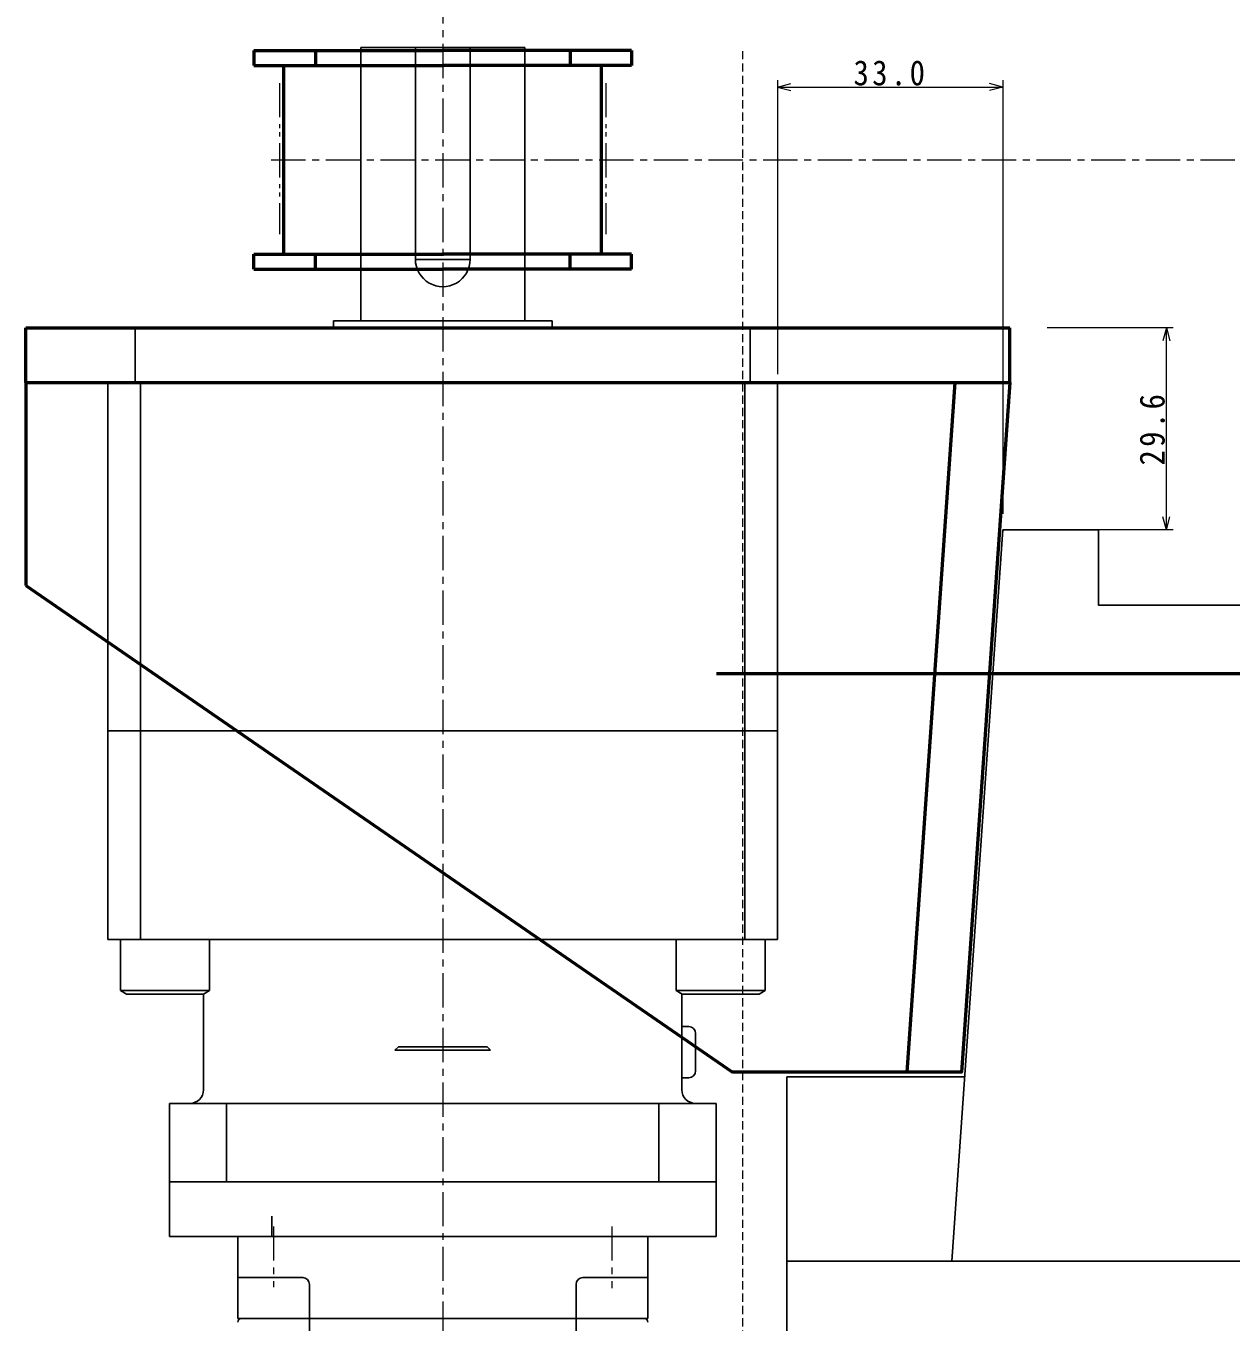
# Model space of a CAD drawing. Units: millimetres on the paper. Extents: x -1451 to 1005, y -1119 to 227.
# Drawn here: x -385.7 to -209.4, y -88.8 to 100.9 of the extents above; entities that cross this region are included whole.
import ezdxf

# ---------------------------------------------------------------- set-up
doc = ezdxf.new("R2010")
doc.units = ezdxf.units.MM
for name, pattern in [('CHAIN1', [8, 5, -1, 1, -1]), ('DASHED1', [1.8, 1.2, -0.6]), ('DOUBLE_CHAIN1', [8.8, 5, -1, 0.6, -0.6, 0.6, -1])]:
    doc.linetypes.add(name, pattern=pattern)
for name, color, linetype, lineweight in [('0-1_外形1', 3, 'Continuous', 25), ('0-4_外形4', 2, 'Continuous', 50), ('0-6_太線外形', 5, 'Continuous', 40), ('0-8_陰線', 4, 'DASHED1', 9), ('0-9_中心線', 3, 'Continuous', 25), ('0-A_寸法文字', 1, 'Continuous', 9)]:
    doc.layers.add(name, color=color, linetype=linetype, lineweight=lineweight)
doc.styles.add('ＭＳ ゴシック', font='')
doc.styles.get('ＭＳ ゴシック').set_extended_font_data('MS Gothic')

msp = doc.modelspace()

# ---------------------------------------------------------------- linework, layer by layer
at = {"layer": '0-1_外形1'}
for p, q in [((-336.72, 97.735), (-336.72, 57.735)), ((-336.72, 97.735), (-312.72, 97.735)), ((-328.72, 97.735), (-328.72, 66.735)), ((-320.72, 97.735), (-320.72, 66.735)), ((-312.72, 97.735), (-312.72, 57.735)), ((-320.72, 66.735), (-328.72, 66.735)), ((-340.72, 57.735), (-308.72, 57.735)), ((-340.72, 57.735), (-340.72, 56.735)), ((-308.72, 57.735), (-308.72, 56.735)), ((-369.72, 56.735), (-279.72, 56.735)), ((-369.72, 56.735), (-369.72, 48.735)), ((-279.72, 56.735), (-279.72, 48.735)), ((-373.72, 48.735), (-275.72, 48.735)), ((-373.72, 48.735), (-373.72, -32.765)), ((-368.935, 48.735), (-368.935, -32.765)), ((-280.505, 48.735), (-280.505, -32.765)), ((-275.72, 48.735), (-275.72, -32.765)), ((-373.72, -2.265), (-275.72, -2.265)), ((-275.72, -32.765), (-373.72, -32.765)), ((-371.883, -32.765), (-371.883, -40.265)), ((-358.875, -32.765), (-358.875, -40.265)), ((-290.565, -32.765), (-290.565, -40.265)), ((-277.557, -32.765), (-277.557, -40.265)), ((-371.883, -40.265), (-358.875, -40.265)), ((-371.883, -40.265), (-371.011, -40.765)), ((-371.011, -40.765), (-359.747, -40.765)), ((-358.875, -40.265), (-359.747, -40.765)), ((-359.72, -40.749), (-359.72, -54.765)), ((-290.565, -40.265), (-289.693, -40.765)), ((-290.565, -40.265), (-277.557, -40.265)), ((-289.72, -40.749), (-289.72, -54.765)), ((-289.693, -40.765), (-278.429, -40.765)), ((-277.557, -40.265), (-278.429, -40.765)), ((-289.72, -45.515), (-288.72, -45.515)), ((-287.72, -46.515), (-287.72, -52.015)), ((-289.72, -53.015), (-288.72, -53.015)), ((-287.72, -56.765), (-364.72, -56.765)), ((-364.72, -56.765), (-361.72, -56.765)), ((-364.72, -76.265), (-364.72, -56.765)), ((-356.359, -56.765), (-356.359, -68.265)), ((-293.081, -56.765), (-293.081, -68.265)), ((-287.72, -56.765), (-284.72, -56.765)), ((-284.72, -76.265), (-284.72, -56.765)), ((-364.72, -68.265), (-284.72, -68.265)), ((-364.72, -68.265), (-284.72, -68.265)), ((-364.72, -68.265), (-284.72, -68.265)), ((-364.72, -76.265), (-284.72, -76.265))]:
    msp.add_line(p, q, dxfattribs=at)
for centre, radius, start, end in [((-324.72, 66.735), 4, 179.99999, 0.00001), ((-288.72, -46.515), 1, 360, 90), ((-288.72, -52.015), 1, 270, 0), ((-361.72, -54.765), 2, 270, 0), ((-287.72, -54.765), 2, 180, 270)]:
    msp.add_arc(centre, radius, start, end, dxfattribs=at)
at = {"layer": '0-4_外形4', "color": 134, "lineweight": 25}
for p, q in [((-242.76, 27.142), (-250.242, -79.858)), ((-274.354, -52.858), (-248.354, -52.858)), ((-274.354, -79.858), (46.842, -79.858))]:
    msp.add_line(p, q, dxfattribs=at)
for points in [[(-242.76, 27.142), (-228.76, 27.142), (-228.76, 16.142), (-181.854, 16.142)], [(-274.354, -52.858), (-274.354, -97.858), (46.842, -97.858)]]:
    msp.add_lwpolyline(points, dxfattribs=at)
at = {"layer": '0-6_太線外形', "color": 2, "lineweight": 50}
for p, q in [((-352.35, 97.31), (-352.35, 95.11)), ((-352.35, 97.31), (-324.72, 97.31)), ((-343.35, 97.31), (-343.35, 95.11)), ((-297.09, 97.31), (-324.72, 97.31)), ((-306.09, 97.31), (-306.09, 95.11)), ((-297.09, 97.31), (-297.09, 95.11)), ((-352.35, 95.11), (-324.72, 95.11)), ((-347.953, 67.51), (-347.953, 95.11)), ((-297.09, 95.11), (-324.72, 95.11)), ((-301.487, 67.51), (-301.487, 95.11)), ((-352.35, 65.31), (-352.35, 67.51)), ((-352.35, 67.51), (-324.72, 67.51)), ((-343.35, 65.31), (-343.35, 67.51)), ((-297.09, 67.51), (-324.72, 67.51)), ((-306.09, 65.31), (-306.09, 67.51)), ((-297.09, 65.31), (-297.09, 67.51)), ((-352.35, 65.31), (-324.72, 65.31)), ((-297.09, 65.31), (-324.72, 65.31)), ((-385.72, 48.735), (-385.72, 56.735)), ((-385.72, 56.735), (-241.752, 56.735)), ((-241.752, 48.735), (-241.752, 56.735)), ((-385.72, 48.735), (-241.752, 48.735)), ((-385.72, 48.735), (-385.72, 19.001)), ((-249.771, 48.735), (-256.828, -52.19)), ((-385.72, 19.001), (-282.323, -52.19)), ((-284.682, 6.142), (-181.854, 6.142))]:
    msp.add_line(p, q, dxfattribs=at)
msp.add_lwpolyline([(-241.752, 48.735), (-248.809, -52.19), (-282.323, -52.19)], dxfattribs=at)
at = {"layer": '0-8_陰線'}
msp.add_line((-280.843, 97.212), (-280.843, -151.231), dxfattribs=at)
at = {"layer": '0-9_中心線', "color": 4, "linetype": 'CHAIN1', "lineweight": 9}
for p, q in [((-324.72, 130.268), (-324.72, -220.338)), ((-349.814, 81.31), (-67.935, 81.31)), ((-349.469, -74.777), (-349.469, -83.665)), ((-299.971, -74.777), (-299.971, -83.824))]:
    msp.add_line(p, q, dxfattribs=at)
at = {"layer": '0-9_中心線', "color": 4, "linetype": 'DOUBLE_CHAIN1', "lineweight": 9}
for p, q in [((-348.595, 92.538), (-348.595, 70.445)), ((-300.845, 92.538), (-300.845, 70.445))]:
    msp.add_line(p, q, dxfattribs=at)
at = {"layer": '0-9_中心線'}
for p, q in [((-331.72, -48.991), (-331.22, -48.491)), ((-331.72, -48.991), (-317.72, -48.991)), ((-331.22, -48.491), (-318.22, -48.491)), ((-317.72, -48.991), (-318.22, -48.491)), ((-349.72, -76.265), (-349.72, -73.265)), ((-294.72, -76.265), (-354.72, -76.265)), ((-354.72, -76.265), (-354.72, -88.265)), ((-294.72, -76.265), (-294.72, -88.265)), ((-354.72, -82.265), (-345.22, -82.265)), ((-344.22, -83.265), (-344.22, -170.765)), ((-305.22, -83.265), (-305.22, -170.765)), ((-304.22, -82.265), (-294.72, -82.265)), ((-354.72, -88.265), (-294.72, -88.265))]:
    msp.add_line(p, q, dxfattribs=at)
for centre, radius, start, end in [((-345.22, -83.265), 1, 0.00002, 90), ((-304.22, -83.265), 1, 90, 179.99997), ((-354.22, -88.765), 0.5, 90, 179.99997), ((-295.22, -88.765), 0.5, 0.00002, 90)]:
    msp.add_arc(centre, radius, start, end, dxfattribs=at)
at = {"layer": '0-A_寸法文字'}
for p, q in [((-275.72, 92.942), (-275.72, 49.915)), ((-242.76, 92.942), (-242.76, 29.493)), ((-275.72, 91.942), (-273.788, 92.459)), ((-275.72, 91.942), (-242.76, 91.942)), ((-275.72, 91.942), (-273.788, 91.424)), ((-242.76, 91.942), (-244.692, 92.459)), ((-242.76, 91.942), (-244.692, 91.424)), ((-217.827, 56.735), (-236.289, 56.735)), ((-218.827, 56.735), (-219.344, 54.804)), ((-218.827, 27.142), (-218.827, 56.735)), ((-218.827, 56.735), (-218.309, 54.804)), ((-218.827, 27.142), (-219.344, 29.074)), ((-218.827, 27.142), (-218.309, 29.074)), ((-217.827, 27.142), (-236.289, 27.142))]:
    msp.add_line(p, q, dxfattribs=at)

# ---------------------------------------------------------------- texts
at = {"layer": '0-A_寸法文字', "color": 5, "insert": (-264.615, 92.142), "char_height": 3.666, "attachment_point": 7, "style": 'ＭＳ ゴシック'}
msp.add_mtext('\\T1.22;\\W0.9;33.0', dxfattribs=at)
at = {"layer": '0-A_寸法文字', "color": 5, "insert": (-219.027, 36.564), "char_height": 3.666, "attachment_point": 7, "rotation": 90, "style": 'ＭＳ ゴシック'}
msp.add_mtext('\\T1.22;\\W0.9;29.6', dxfattribs=at)

doc.saveas('drawing.dxf')
